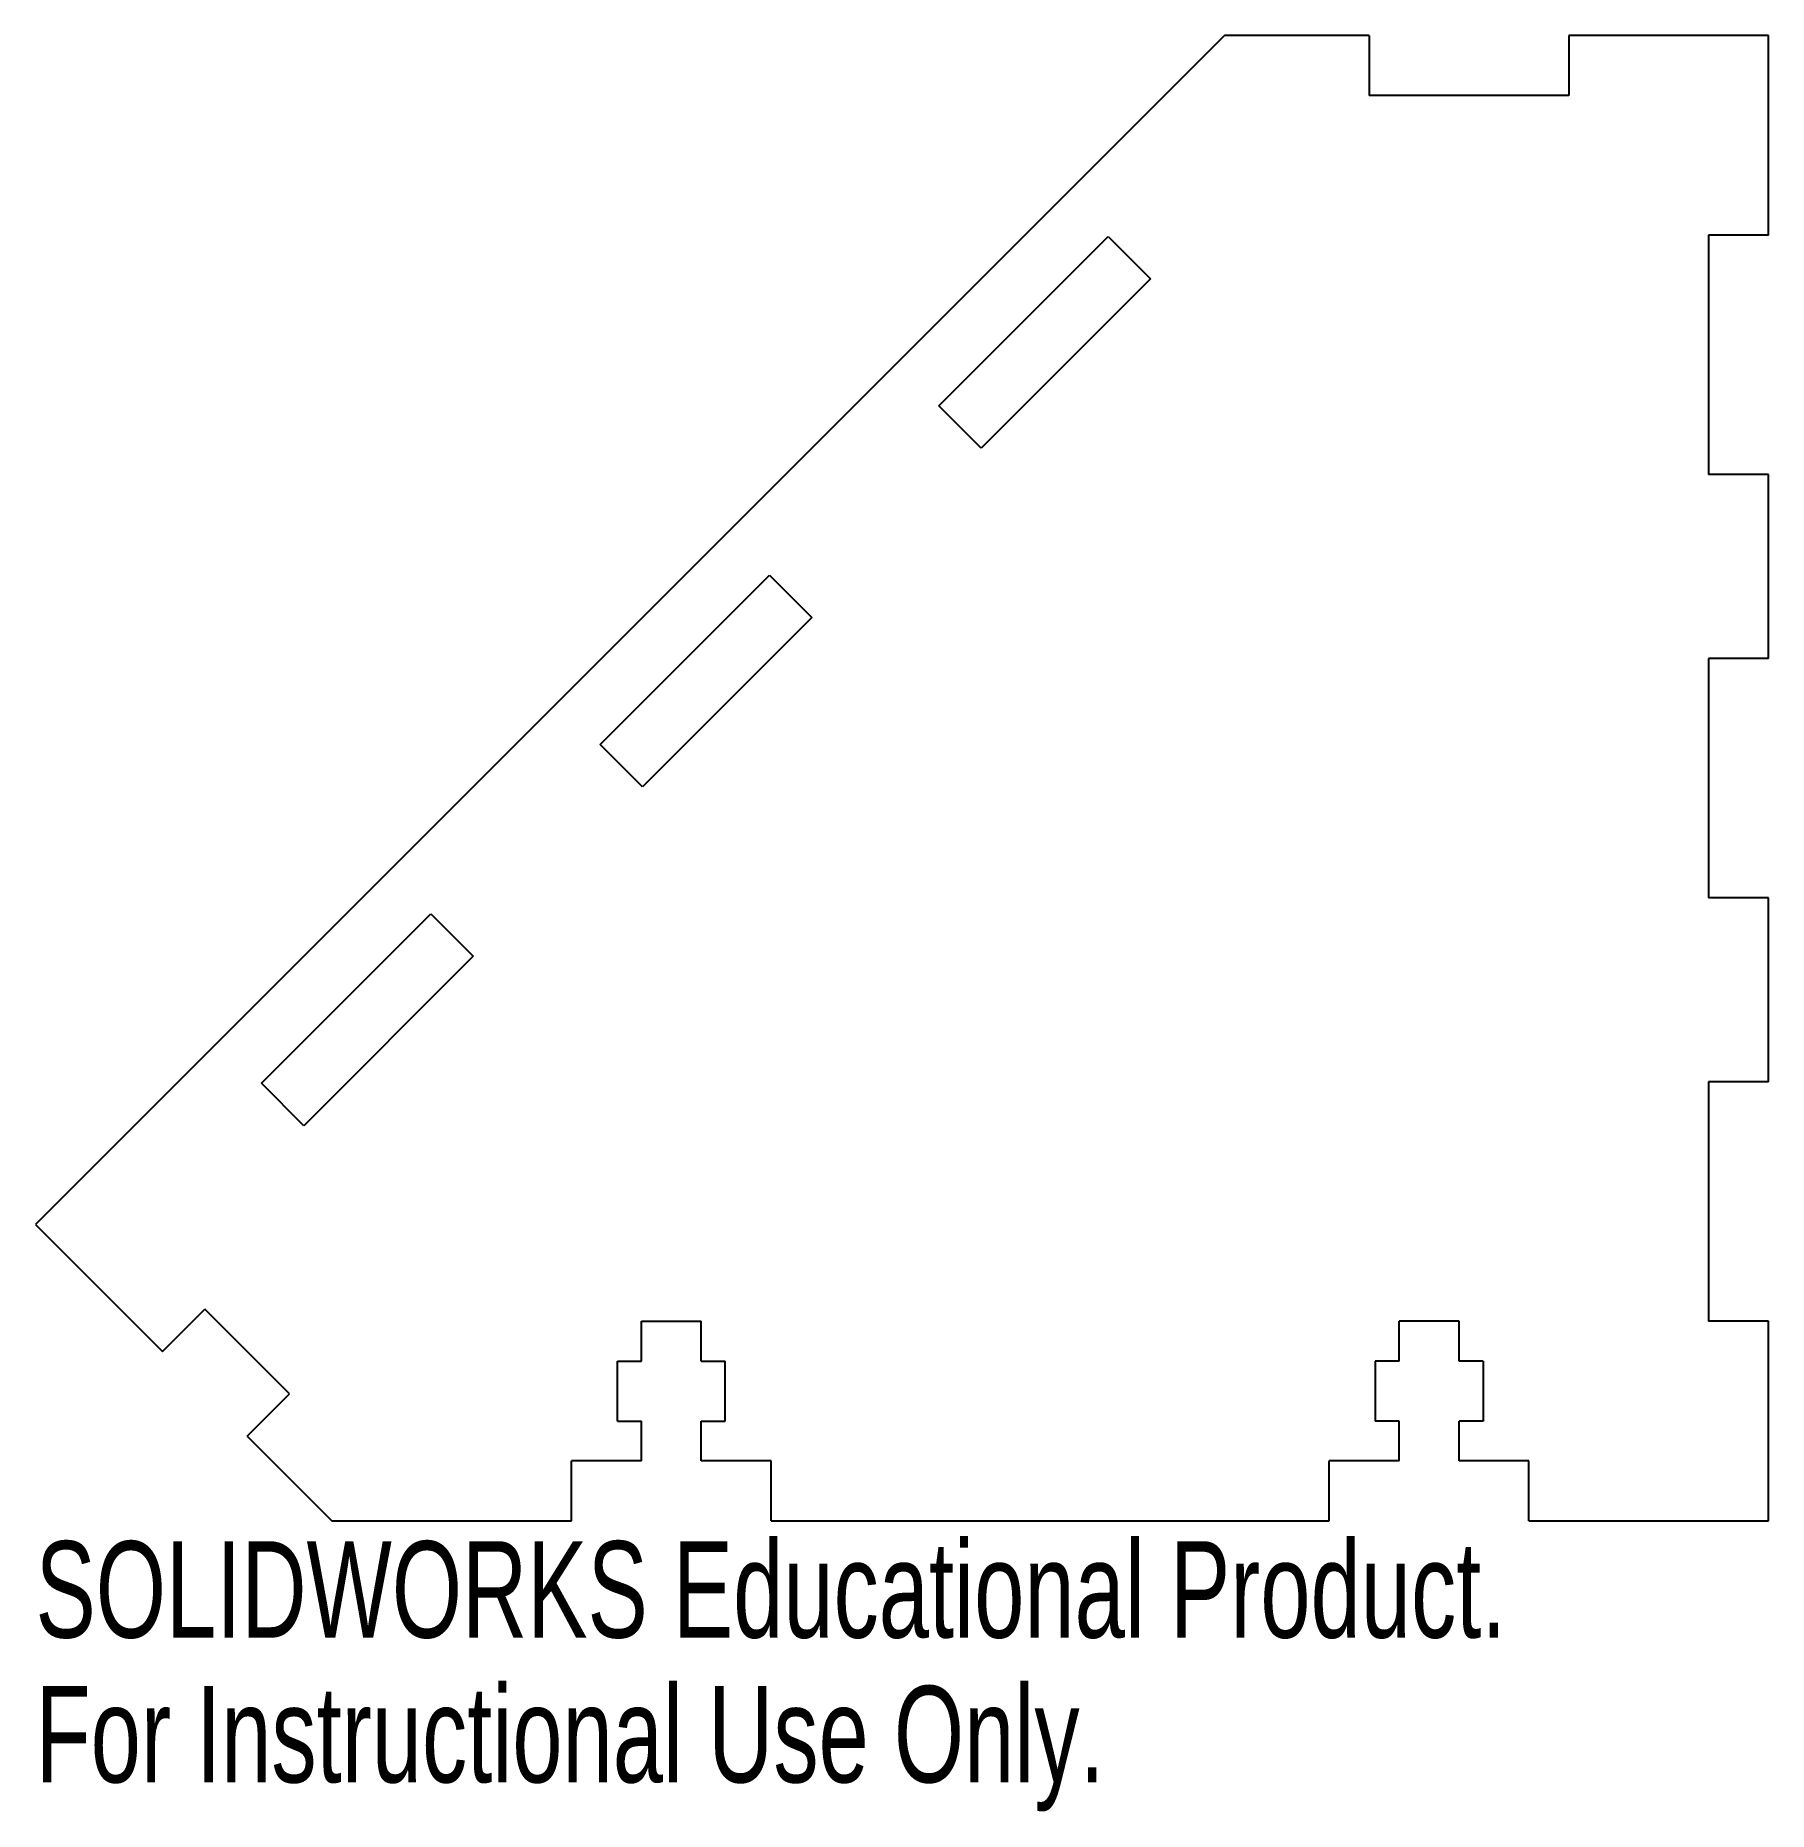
# Model space of a CAD drawing. Header units: millimetres. Extents: x -710.2 to -623.4, y -94.1 to -5.2.
import ezdxf

# ---------------------------------------------------------------- set-up
doc = ezdxf.new("R2010")
doc.units = ezdxf.units.MM
doc.styles.add('SLDTEXTSTYLE0', font='TXT', dxfattribs={"width": 0.7})

msp = doc.modelspace()

# ---------------------------------------------------------------- linework, layer by layer
at = {"color": 7, "linetype": 'Continuous', "lineweight": 25}
for p, q in [((-650.648, -5.163), (-710.217, -64.731)), ((-643.406, -5.163), (-650.648, -5.163)), ((-643.406, -5.163), (-643.406, -8.163)), ((-633.406, -5.163), (-633.406, -8.163)), ((-623.406, -5.163), (-633.406, -5.163)), ((-623.406, -15.163), (-623.406, -5.163)), ((-633.406, -8.163), (-643.406, -8.163)), ((-664.962, -23.719), (-656.477, -15.234)), ((-656.477, -15.234), (-654.355, -17.355)), ((-623.406, -15.163), (-626.406, -15.163)), ((-626.406, -15.163), (-626.406, -27.163)), ((-654.355, -17.355), (-662.841, -25.841)), ((-662.841, -25.841), (-664.962, -23.719)), ((-623.406, -27.163), (-626.406, -27.163)), ((-623.406, -36.372), (-623.406, -27.163)), ((-681.933, -40.69), (-673.447, -32.205)), ((-673.447, -32.205), (-671.326, -34.326)), ((-671.326, -34.326), (-679.811, -42.811)), ((-623.406, -36.372), (-626.406, -36.372)), ((-626.406, -36.372), (-626.406, -48.372)), ((-679.811, -42.811), (-681.933, -40.69)), ((-623.406, -48.372), (-626.406, -48.372)), ((-623.406, -57.581), (-623.406, -48.372)), ((-698.903, -57.66), (-690.418, -49.175)), ((-690.418, -49.175), (-688.296, -51.296)), ((-688.296, -51.296), (-696.782, -59.782)), ((-696.782, -59.782), (-698.903, -57.66)), ((-623.406, -57.581), (-626.406, -57.581)), ((-626.406, -57.581), (-626.406, -69.581)), ((-710.217, -64.731), (-703.853, -71.095)), ((-703.853, -71.095), (-701.731, -68.974)), ((-697.489, -73.217), (-701.731, -68.974)), ((-679.868, -69.581), (-676.868, -69.581)), ((-679.868, -71.581), (-679.868, -69.581)), ((-676.868, -71.581), (-676.868, -69.581)), ((-638.906, -69.581), (-641.906, -69.581)), ((-641.906, -71.581), (-641.906, -69.581)), ((-638.906, -71.581), (-638.906, -69.581)), ((-623.406, -69.581), (-626.406, -69.581)), ((-623.406, -79.581), (-623.406, -69.581)), ((-681.068, -71.581), (-679.868, -71.581)), ((-681.068, -74.581), (-681.068, -71.581)), ((-676.868, -71.581), (-675.668, -71.581)), ((-675.668, -74.581), (-675.668, -71.581)), ((-641.906, -71.581), (-643.106, -71.581)), ((-643.106, -71.581), (-643.106, -74.581)), ((-637.706, -71.581), (-638.906, -71.581)), ((-637.706, -71.581), (-637.706, -74.581)), ((-699.61, -75.338), (-697.489, -73.217)), ((-681.068, -74.581), (-679.868, -74.581)), ((-679.868, -76.581), (-679.868, -74.581)), ((-676.868, -76.581), (-676.868, -74.581)), ((-676.868, -74.581), (-675.668, -74.581)), ((-641.906, -74.581), (-643.106, -74.581)), ((-641.906, -76.581), (-641.906, -74.581)), ((-638.906, -76.581), (-638.906, -74.581)), ((-637.706, -74.581), (-638.906, -74.581)), ((-699.61, -75.338), (-695.368, -79.581)), ((-679.868, -76.581), (-683.368, -76.581)), ((-683.368, -79.581), (-683.368, -76.581)), ((-673.368, -76.581), (-676.868, -76.581)), ((-673.368, -79.581), (-673.368, -76.581)), ((-641.906, -76.581), (-645.406, -76.581)), ((-645.406, -79.581), (-645.406, -76.581)), ((-635.406, -76.581), (-638.906, -76.581)), ((-635.406, -79.581), (-635.406, -76.581)), ((-695.368, -79.581), (-683.368, -79.581)), ((-673.368, -79.581), (-645.406, -79.581)), ((-635.406, -79.581), (-623.406, -79.581))]:
    msp.add_line(p, q, dxfattribs=at)

# ---------------------------------------------------------------- texts
at = {"color": 7, "linetype": 'Continuous', "char_height": 4.83362, "attachment_point": 1, "style": 'SLDTEXTSTYLE0'}
for s, insert in [('SOLIDWORKS Educational Product.', (-710.217, -80.6)), ('For Instructional Use Only.', (-710.217, -87.851))]:
    msp.add_mtext(s, dxfattribs=dict(at, insert=insert))

doc.saveas('drawing.dxf')
